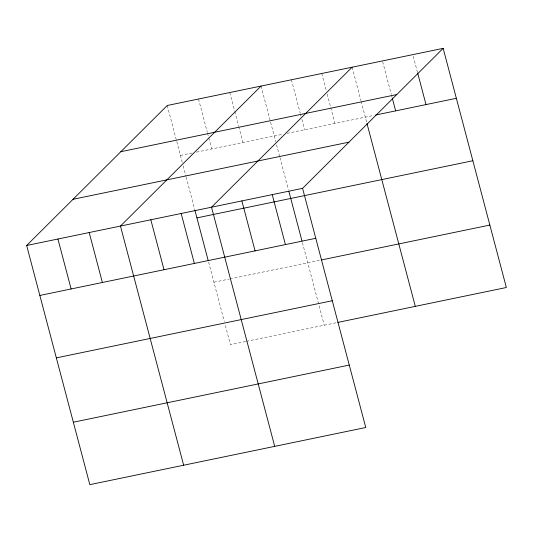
<?xml version="1.0" encoding="UTF-8"?>
<svg xmlns="http://www.w3.org/2000/svg" width="533" height="533" viewBox="0 0 533 533"><rect width="100%" height="100%" fill="white"/><g stroke="black" fill="none" stroke-linecap="round" stroke-linejoin="round"><path stroke-width="0.4" stroke-dasharray="2.67 2" d="M180.434 155.449L192.46 152.958M196.47 152.125L282.237 134.363M287.027 133.37L374.093 115.341M213.926 282.217L229.163 279.059M229.963 278.892L320.52 260.137M245.66 341.5L230.423 344.651L225.133 324.644M246.459 341.333L337.016 322.578M413.228 56.218L417.419 72.082M382.667 61.715L391.255 94.221M391.469 95.014L392.095 97.392M352.106 67.205L360.908 100.51M361.114 101.303L366.784 122.763M321.752 73.494L326.363 90.936M327.202 94.108L334.951 123.443M291.404 79.777L300.199 113.083M300.412 113.875L301.038 116.254M301.878 119.425L304.603 129.732M261.05 86.066L275.728 141.618M276.574 144.823L279.745 156.829M279.958 157.628L288.42 189.648M302.431 242.682L324.237 325.223M229.776 92.542L234.6 110.777M234.806 111.57L238.577 125.841M238.784 126.634L242.975 142.491M198.509 99.018L207.304 132.317M207.517 133.11L208.563 137.074M208.769 137.867L211.708 148.967M167.235 105.494L182.339 162.652M183.179 165.85L185.93 176.256M186.144 177.063L194.605 209.076M208.616 262.109L224.286 321.439"/><path stroke-width="0.8" d="M443.163 48.35L302.577 188.349L365.765 427.506L89.837 484.65L26.65 245.493L167.235 105.494L443.163 48.35L506.35 287.507L337.815 322.412M261.05 86.066L120.465 226.065L183.652 465.222M352.106 67.205L211.521 207.204L274.708 446.361M120.844 151.698L396.772 94.548M375.685 115.008L456.361 98.299M73.041 199.295L348.968 142.151M26.65 245.493L302.577 188.349M196.93 217.884L472.858 160.739M39.848 295.442L315.776 238.298M321.319 259.971L489.854 225.066M56.345 357.883L332.272 300.739M73.341 422.216L349.268 365.065M417.625 72.874L426.007 104.588M392.301 98.185L395.653 110.871M366.997 123.563L415.294 306.362M288.839 191.247L302.004 241.076M272.223 194.632L285.421 244.587M241.875 200.921L255.074 250.87M194.811 209.882L208.19 260.504M181.167 213.493L194.365 263.442M150.819 219.776L164.017 269.731M89.191 232.541L102.389 282.49M57.924 239.017L71.122 288.966"/></g></svg>
